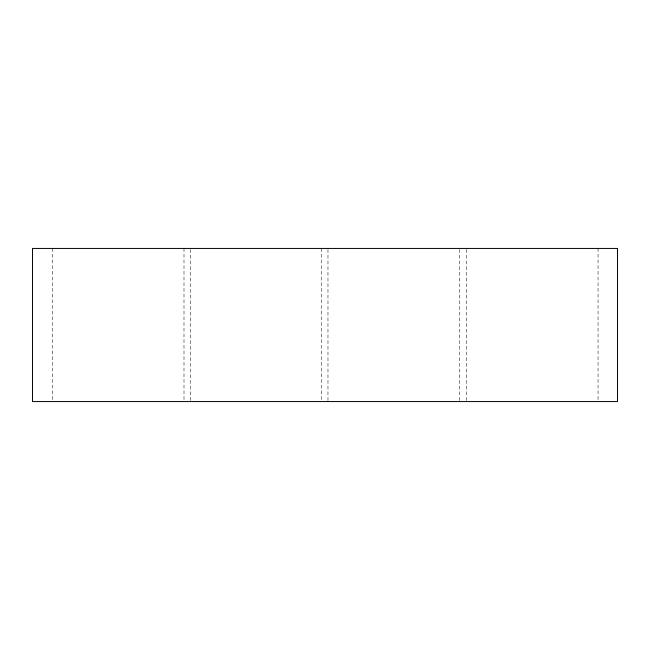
<?xml version="1.0" encoding="UTF-8"?>
<svg xmlns="http://www.w3.org/2000/svg" width="650" height="650" viewBox="0 0 650 650"><rect width="100%" height="100%" fill="white"/><g stroke="black" fill="none" stroke-linecap="round" stroke-linejoin="round"><path stroke-width="0.49" stroke-dasharray="3.25 2.44" d="M598.041 248.438L598.041 401.562M466.351 249.454L466.351 400.546M459.672 249.454L459.672 400.546M327.974 249.454L327.974 401.562M321.693 248.438L321.693 400.546M190.279 249.454L190.279 400.546M183.999 248.438L183.999 400.546M52.301 248.438L52.301 401.562"/><path stroke-width="0.97" d="M617.5 248.438L32.5 248.438L32.5 401.562L617.5 401.562L617.5 248.438"/></g></svg>
